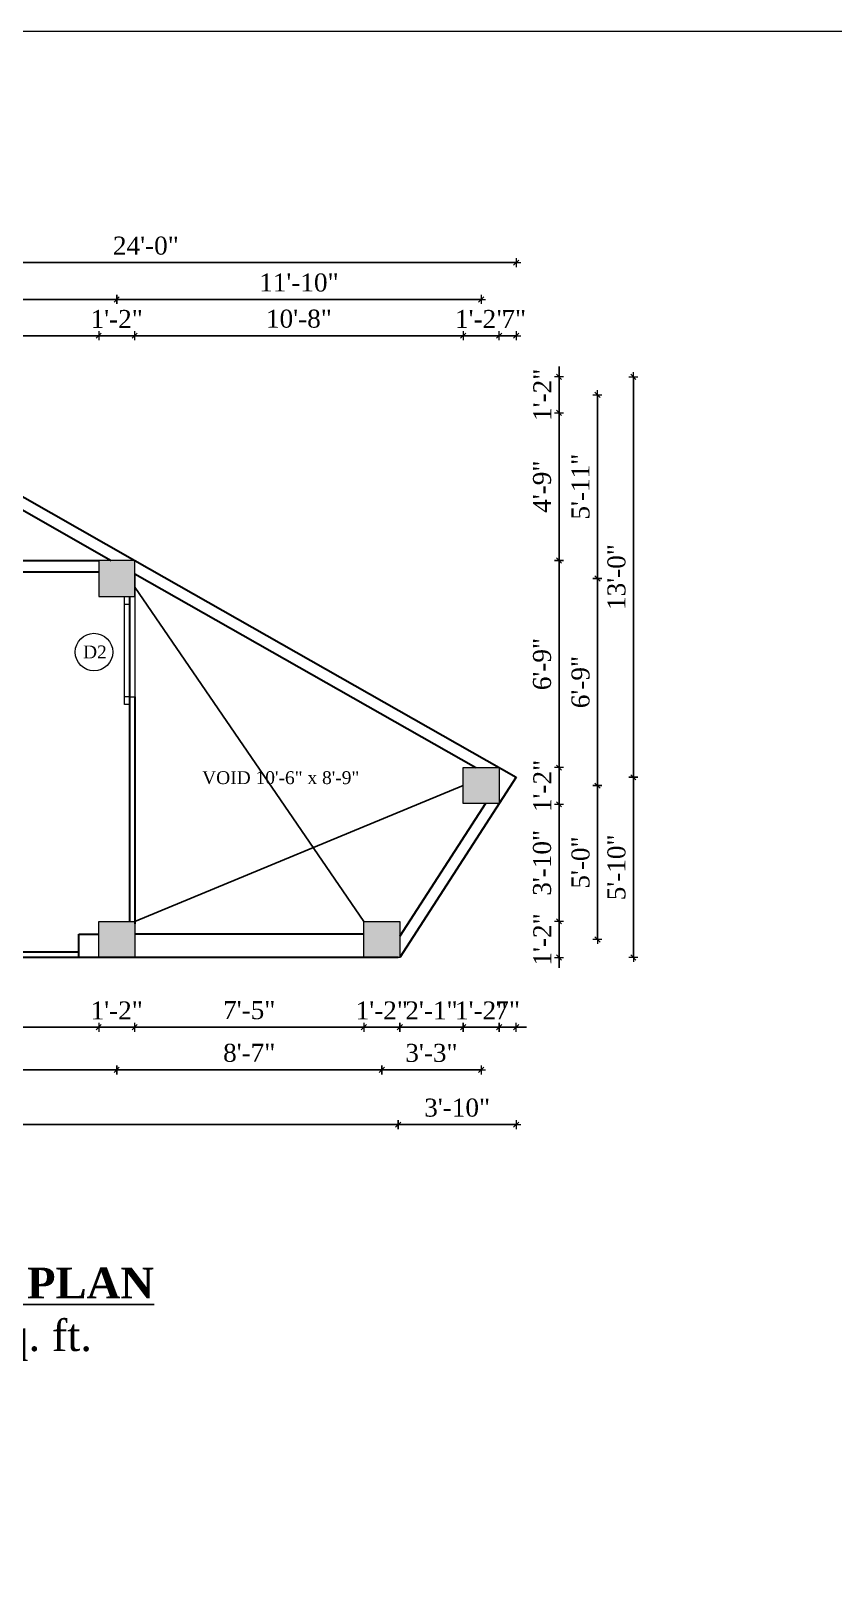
# Model space of a CAD drawing. Header units: inches. Extents: x 151827 to 346502, y -56182 to -23217.
# Drawn here: x 155797 to 156109, y -31551 to -30947 of the extents above; entities that cross this region are included whole.
import ezdxf

# ---------------------------------------------------------------- set-up
doc = ezdxf.new("R2010")
doc.units = ezdxf.units.IN
doc.header["$LTSCALE"] = 5
doc.header["$MEASUREMENT"] = 0
for name, color, linetype, lineweight in [('A-WALL', 7, 'Continuous', 9), ('Dimension', 7, 'Continuous', 18), ('ele1', 21, 'Continuous', 20)]:
    doc.layers.add(name, color=color, linetype=linetype, lineweight=lineweight)
doc.layers.add('dim line', color=7, linetype='Continuous', lineweight=15, true_color=0xfab2b2)
doc.layers.add('TEXT', color=6, linetype='Continuous')
doc.layers.add('WALL', color=7, linetype='Continuous')
doc.styles.add('ordinary', font='times.ttf')
doc.dimstyles.new('Copy of 96', dxfattribs={"dimtxt": 7, "dimasz": 4, "dimexe": 0.5, "dimexo": 0.5, "dimgap": 3, "dimtad": 1, "dimdec": 1, "dimzin": 11, "dimdsep": 46, "dimlunit": 4, "dimtxsty": 'ordinary', "dimblk": 'OBLIQUE', "dimcen": 0.09, "dimse1": 1, "dimse2": 1, "dimclrt": 6, "dimazin": 0, "dimtfac": 1, "dimtdec": 1, "dimtix": 1, "dimtmove": 2, "dimatfit": 3, "dimldrblk": 'leader', "dimfxl": 0.5, "dimfxlon": 1, "dimtolj": 1, "dimtzin": 0, "dimarcsym": 0})

# ---------------------------------------------------------------- blocks, each defined once
blk = doc.blocks.new('oblique')
at = {"color": 0, "lineweight": -2}
blk.add_line((0.25, 0.25), (-0.25, -0.25), dxfattribs=at)
at = {"layer": 'dim line', "lineweight": 9}
for p, q in [((-0.4375, 0), (0.4375, 0)), ((0, 0.4375), (0, -0.4375))]:
    blk.add_line(p, q, dxfattribs=at)
blk = doc.blocks.new('*D1619')
at = {"layer": 'A-WALL', "color": 0, "lineweight": -2, "ltscale": 5, "transparency": 16777216}
blk.add_line((155711.38, -31334.26), (155822.95, -31334.26), dxfattribs=at)
at = {"layer": 'Defpoints', "color": 0, "ltscale": 5, "transparency": 16777216}
for p in [(155711.38, -31307.16), (155822.95, -31307.16), (155822.95, -31334.26)]:
    blk.add_point(p, dxfattribs=at)
at = {"layer": 'A-WALL', "color": 0, "lineweight": -2, "ltscale": 5, "transparency": 16777216, "xscale": 4, "yscale": 4, "zscale": 4, "rotation": 180}
blk.add_blockref('oblique', (155711.38, -31334.26), dxfattribs=at)
at = {"layer": 'A-WALL', "color": 0, "lineweight": -2, "ltscale": 5, "transparency": 16777216, "xscale": 4, "yscale": 4, "zscale": 4}
blk.add_blockref('oblique', (155822.95, -31334.26), dxfattribs=at)
at = {"layer": 'A-WALL', "color": 6, "ltscale": 5, "transparency": 16777216, "insert": (155767.17, -31327.69), "char_height": 7, "attachment_point": 5, "style": 'ordinary'}
blk.add_mtext('\\A1;9\'-4"', dxfattribs=at)
blk = doc.blocks.new('_OBLIQUE')
at = {"color": 0, "linetype": 'ByBlock'}
blk.add_line((-0.5, -0.5), (0.5, 0.5), dxfattribs=at)
blk = doc.blocks.new('leader')
at = {"layer": 'Dimension'}
for p, q in [((0, -4.33), (0, 4.33)), ((-4.42, 0), (4.42, 0))]:
    blk.add_line(p, q, dxfattribs=at)
blk = doc.blocks.new('*D1620')
at = {"layer": 'A-WALL', "color": 0, "lineweight": -2, "ltscale": 5, "transparency": 16777216}
for p, q in [((155822.95, -31334.26), (155818.95, -31334.26)), ((155822.95, -31334.26), (155836.95, -31334.26)), ((155836.95, -31334.26), (155840.95, -31334.26))]:
    blk.add_line(p, q, dxfattribs=at)
at = {"layer": 'Defpoints', "color": 0, "ltscale": 5, "transparency": 16777216}
for p in [(155822.95, -31307.16), (155836.95, -31307.16), (155836.95, -31334.26)]:
    blk.add_point(p, dxfattribs=at)
at = {"layer": 'A-WALL', "color": 0, "lineweight": -2, "ltscale": 5, "transparency": 16777216, "xscale": 4, "yscale": 4, "zscale": 4}
blk.add_blockref('oblique', (155822.95, -31334.26), dxfattribs=at)
at = {"layer": 'A-WALL', "color": 0, "lineweight": -2, "ltscale": 5, "transparency": 16777216, "xscale": 4, "yscale": 4, "zscale": 4, "rotation": 180}
blk.add_blockref('oblique', (155836.95, -31334.26), dxfattribs=at)
at = {"layer": 'A-WALL', "color": 6, "ltscale": 5, "transparency": 16777216, "insert": (155829.95, -31327.76), "char_height": 7, "attachment_point": 5, "style": 'ordinary'}
blk.add_mtext('\\A1;1\'-2"', dxfattribs=at)
blk = doc.blocks.new('*D1621')
at = {"layer": 'A-WALL', "color": 0, "lineweight": -2, "ltscale": 5, "transparency": 16777216}
blk.add_line((155836.95, -31334.26), (155925.96, -31334.26), dxfattribs=at)
at = {"layer": 'Defpoints', "color": 0, "ltscale": 5, "transparency": 16777216}
for p in [(155836.95, -31307.16), (155925.96, -31307.16), (155925.96, -31334.26)]:
    blk.add_point(p, dxfattribs=at)
at = {"layer": 'A-WALL', "color": 0, "lineweight": -2, "ltscale": 5, "transparency": 16777216, "xscale": 4, "yscale": 4, "zscale": 4, "rotation": 180}
blk.add_blockref('oblique', (155836.95, -31334.26), dxfattribs=at)
at = {"layer": 'A-WALL', "color": 0, "lineweight": -2, "ltscale": 5, "transparency": 16777216, "xscale": 4, "yscale": 4, "zscale": 4}
blk.add_blockref('oblique', (155925.96, -31334.26), dxfattribs=at)
at = {"layer": 'A-WALL', "color": 6, "ltscale": 5, "transparency": 16777216, "insert": (155881.45, -31327.69), "char_height": 7, "attachment_point": 5, "style": 'ordinary'}
blk.add_mtext('\\A1;7\'-5"', dxfattribs=at)
blk = doc.blocks.new('*D1622')
at = {"layer": 'A-WALL', "color": 0, "lineweight": -2, "ltscale": 5, "transparency": 16777216}
for p, q in [((155964.57, -31334.26), (155960.57, -31334.26)), ((155964.57, -31334.26), (155978.57, -31334.26)), ((155978.57, -31334.26), (155982.57, -31334.26))]:
    blk.add_line(p, q, dxfattribs=at)
at = {"layer": 'Defpoints', "color": 0, "ltscale": 5, "transparency": 16777216}
for p in [(155964.57, -31247.39), (155978.57, -31247.39), (155978.57, -31334.26)]:
    blk.add_point(p, dxfattribs=at)
at = {"layer": 'A-WALL', "color": 0, "lineweight": -2, "ltscale": 5, "transparency": 16777216, "xscale": 4, "yscale": 4, "zscale": 4}
blk.add_blockref('oblique', (155964.57, -31334.26), dxfattribs=at)
at = {"layer": 'A-WALL', "color": 0, "lineweight": -2, "ltscale": 5, "transparency": 16777216, "xscale": 4, "yscale": 4, "zscale": 4, "rotation": 180}
blk.add_blockref('oblique', (155978.57, -31334.26), dxfattribs=at)
at = {"layer": 'A-WALL', "color": 6, "ltscale": 5, "transparency": 16777216, "insert": (155971.57, -31327.76), "char_height": 7, "attachment_point": 5, "style": 'ordinary'}
blk.add_mtext('\\A1;1\'-2"', dxfattribs=at)
blk = doc.blocks.new('*D1624')
at = {"layer": 'A-WALL', "color": 0, "lineweight": -2, "ltscale": 5, "transparency": 16777216}
blk.add_line((155829.95, -31350.85), (155932.96, -31350.85), dxfattribs=at)
at = {"layer": 'Defpoints', "color": 0, "ltscale": 5, "transparency": 16777216}
for p in [(155829.95, -31300.16), (155932.96, -31300.16), (155932.96, -31350.85)]:
    blk.add_point(p, dxfattribs=at)
at = {"layer": 'A-WALL', "color": 0, "lineweight": -2, "ltscale": 5, "transparency": 16777216, "xscale": 4, "yscale": 4, "zscale": 4, "rotation": 180}
blk.add_blockref('oblique', (155829.95, -31350.85), dxfattribs=at)
at = {"layer": 'A-WALL', "color": 0, "lineweight": -2, "ltscale": 5, "transparency": 16777216, "xscale": 4, "yscale": 4, "zscale": 4}
blk.add_blockref('oblique', (155932.96, -31350.85), dxfattribs=at)
at = {"layer": 'A-WALL', "color": 6, "ltscale": 5, "transparency": 16777216, "insert": (155881.45, -31344.28), "char_height": 7, "attachment_point": 5, "style": 'ordinary'}
blk.add_mtext('\\A1;8\'-7"', dxfattribs=at)
blk = doc.blocks.new('*D1601')
at = {"layer": 'A-WALL', "color": 0, "lineweight": -2, "ltscale": 5, "transparency": 16777216}
blk.add_line((155704.38, -31350.85), (155829.95, -31350.85), dxfattribs=at)
at = {"layer": 'Defpoints', "color": 0, "ltscale": 5, "transparency": 16777216}
for p in [(155704.38, -31300.16), (155829.95, -31300.16), (155829.95, -31350.85)]:
    blk.add_point(p, dxfattribs=at)
at = {"layer": 'A-WALL', "color": 0, "lineweight": -2, "ltscale": 5, "transparency": 16777216, "xscale": 4, "yscale": 4, "zscale": 4, "rotation": 180}
blk.add_blockref('oblique', (155704.38, -31350.85), dxfattribs=at)
at = {"layer": 'A-WALL', "color": 0, "lineweight": -2, "ltscale": 5, "transparency": 16777216, "xscale": 4, "yscale": 4, "zscale": 4}
blk.add_blockref('oblique', (155829.95, -31350.85), dxfattribs=at)
at = {"layer": 'A-WALL', "color": 6, "ltscale": 5, "transparency": 16777216, "insert": (155767.17, -31344.29), "char_height": 7, "attachment_point": 5, "style": 'ordinary'}
blk.add_mtext('\\A1;10\'-6"', dxfattribs=at)
blk = doc.blocks.new('*D1625')
at = {"layer": 'A-WALL', "color": 0, "lineweight": -2, "ltscale": 5, "transparency": 16777216}
blk.add_line((155932.96, -31350.85), (155971.57, -31350.85), dxfattribs=at)
at = {"layer": 'Defpoints', "color": 0, "ltscale": 5, "transparency": 16777216}
for p in [(155971.57, -31240.39), (155932.96, -31300.16), (155971.57, -31350.85)]:
    blk.add_point(p, dxfattribs=at)
at = {"layer": 'A-WALL', "color": 0, "lineweight": -2, "ltscale": 5, "transparency": 16777216, "xscale": 4, "yscale": 4, "zscale": 4, "rotation": 180}
blk.add_blockref('oblique', (155932.96, -31350.85), dxfattribs=at)
at = {"layer": 'A-WALL', "color": 0, "lineweight": -2, "ltscale": 5, "transparency": 16777216, "xscale": 4, "yscale": 4, "zscale": 4}
blk.add_blockref('oblique', (155971.57, -31350.85), dxfattribs=at)
at = {"layer": 'A-WALL', "color": 6, "ltscale": 5, "transparency": 16777216, "insert": (155952.26, -31344.29), "char_height": 7, "attachment_point": 5, "style": 'ordinary'}
blk.add_mtext('\\A1;3\'-3"', dxfattribs=at)
blk = doc.blocks.new('*D1626')
at = {"layer": 'A-WALL', "color": 0, "lineweight": -2, "ltscale": 5, "transparency": 16777216}
blk.add_line((155939.31, -31372.13), (155572.84, -31372.13), dxfattribs=at)
at = {"layer": 'Defpoints', "color": 0, "ltscale": 5, "transparency": 16777216}
for p in [(155572.84, -31307.16), (155939.31, -31307.16), (155572.84, -31372.13)]:
    blk.add_point(p, dxfattribs=at)
at = {"layer": 'A-WALL', "color": 0, "lineweight": -2, "ltscale": 5, "transparency": 16777216, "xscale": 4, "yscale": 4, "zscale": 4, "rotation": 180}
blk.add_blockref('oblique', (155572.84, -31372.13), dxfattribs=at)
at = {"layer": 'A-WALL', "color": 0, "lineweight": -2, "ltscale": 5, "transparency": 16777216, "xscale": 4, "yscale": 4, "zscale": 4}
blk.add_blockref('oblique', (155939.31, -31372.13), dxfattribs=at)
at = {"layer": 'A-WALL', "color": 6, "ltscale": 5, "transparency": 16777216, "insert": (155756.08, -31365.57), "char_height": 7, "attachment_point": 5, "style": 'ordinary'}
blk.add_mtext('\\A1;30\'-6"', dxfattribs=at)
blk = doc.blocks.new('*D1627')
at = {"layer": 'A-WALL', "color": 0, "lineweight": -2, "ltscale": 5, "transparency": 16777216}
blk.add_line((155939.31, -31372.13), (155985.2, -31372.13), dxfattribs=at)
at = {"layer": 'Defpoints', "color": 0, "ltscale": 5, "transparency": 16777216}
for p in [(155985.2, -31237.15), (155939.31, -31307.16), (155985.2, -31372.13)]:
    blk.add_point(p, dxfattribs=at)
at = {"layer": 'A-WALL', "color": 0, "lineweight": -2, "ltscale": 5, "transparency": 16777216, "xscale": 4, "yscale": 4, "zscale": 4, "rotation": 180}
blk.add_blockref('oblique', (155939.31, -31372.13), dxfattribs=at)
at = {"layer": 'A-WALL', "color": 0, "lineweight": -2, "ltscale": 5, "transparency": 16777216, "xscale": 4, "yscale": 4, "zscale": 4}
blk.add_blockref('oblique', (155985.2, -31372.13), dxfattribs=at)
at = {"layer": 'A-WALL', "color": 6, "ltscale": 5, "transparency": 16777216, "insert": (155962.25, -31365.57), "char_height": 7, "attachment_point": 5, "style": 'ordinary'}
blk.add_mtext('\\A1;3\'-10"', dxfattribs=at)
blk = doc.blocks.new('*D1628')
at = {"layer": 'A-WALL', "color": 0, "lineweight": -2, "ltscale": 5, "transparency": 16777216}
for p, q in [((156001.83, -31293.16), (156001.83, -31289.16)), ((156001.83, -31307.16), (156001.83, -31293.16)), ((156001.83, -31307.16), (156001.83, -31311.16))]:
    blk.add_line(p, q, dxfattribs=at)
at = {"layer": 'Defpoints', "color": 0, "ltscale": 5, "transparency": 16777216}
for p in [(155939.96, -31293.16), (156001.83, -31293.16), (155939.96, -31307.16)]:
    blk.add_point(p, dxfattribs=at)
at = {"layer": 'A-WALL', "color": 0, "lineweight": -2, "ltscale": 5, "transparency": 16777216, "xscale": 4, "yscale": 4, "zscale": 4}
for p, rotation in [((156001.83, -31293.16), 270), ((156001.83, -31307.16), 90)]:
    blk.add_blockref('oblique', p, dxfattribs=dict(at, rotation=rotation))
at = {"layer": 'A-WALL', "color": 6, "ltscale": 5, "transparency": 16777216, "insert": (155995.33, -31300.16), "char_height": 7, "attachment_point": 5, "rotation": 90, "style": 'ordinary'}
blk.add_mtext('\\A1;1\'-2"', dxfattribs=at)
blk = doc.blocks.new('*D1629')
at = {"layer": 'A-WALL', "color": 0, "lineweight": -2, "ltscale": 5, "transparency": 16777216}
blk.add_line((156001.83, -31293.16), (156001.83, -31247.63), dxfattribs=at)
at = {"layer": 'Defpoints', "color": 0, "ltscale": 5, "transparency": 16777216}
for p in [(155978.43, -31247.63), (156001.83, -31247.63), (155939.96, -31293.16)]:
    blk.add_point(p, dxfattribs=at)
at = {"layer": 'A-WALL', "color": 0, "lineweight": -2, "ltscale": 5, "transparency": 16777216, "xscale": 4, "yscale": 4, "zscale": 4}
for p, rotation in [((156001.83, -31247.63), 90), ((156001.83, -31293.16), 270)]:
    blk.add_blockref('oblique', p, dxfattribs=dict(at, rotation=rotation))
at = {"layer": 'A-WALL', "color": 6, "ltscale": 5, "transparency": 16777216, "insert": (155995.27, -31270.39), "char_height": 7, "attachment_point": 5, "rotation": 90, "style": 'ordinary'}
blk.add_mtext('\\A1;3\'-10"', dxfattribs=at)
blk = doc.blocks.new('*D1630')
at = {"layer": 'A-WALL', "color": 0, "lineweight": -2, "ltscale": 5, "transparency": 16777216}
for p, q in [((156001.83, -31233.39), (156001.83, -31229.39)), ((156001.83, -31247.63), (156001.83, -31233.39)), ((156001.83, -31247.63), (156001.83, -31251.63))]:
    blk.add_line(p, q, dxfattribs=at)
at = {"layer": 'Defpoints', "color": 0, "ltscale": 5, "transparency": 16777216}
for p in [(155978.57, -31233.39), (156001.83, -31233.39), (155978.43, -31247.63)]:
    blk.add_point(p, dxfattribs=at)
at = {"layer": 'A-WALL', "color": 0, "lineweight": -2, "ltscale": 5, "transparency": 16777216, "xscale": 4, "yscale": 4, "zscale": 4}
for p, rotation in [((156001.83, -31233.39), 270), ((156001.83, -31247.63), 90)]:
    blk.add_blockref('oblique', p, dxfattribs=dict(at, rotation=rotation))
at = {"layer": 'A-WALL', "color": 6, "ltscale": 5, "transparency": 16777216, "insert": (155995.33, -31240.51), "char_height": 7, "attachment_point": 5, "rotation": 90, "style": 'ordinary'}
blk.add_mtext('\\A1;1\'-2"', dxfattribs=at)
blk = doc.blocks.new('*D1631')
at = {"layer": 'A-WALL', "color": 0, "lineweight": -2, "ltscale": 5, "transparency": 16777216}
blk.add_line((156001.83, -31233.39), (156001.83, -31152.88), dxfattribs=at)
at = {"layer": 'Defpoints', "color": 0, "ltscale": 5, "transparency": 16777216}
for p in [(155836.95, -31152.88), (156001.83, -31152.88), (155964.57, -31233.39)]:
    blk.add_point(p, dxfattribs=at)
at = {"layer": 'A-WALL', "color": 0, "lineweight": -2, "ltscale": 5, "transparency": 16777216, "xscale": 4, "yscale": 4, "zscale": 4}
for p, rotation in [((156001.83, -31152.88), 90), ((156001.83, -31233.39), 270)]:
    blk.add_blockref('oblique', p, dxfattribs=dict(at, rotation=rotation))
at = {"layer": 'A-WALL', "color": 6, "ltscale": 5, "transparency": 16777216, "insert": (155995.26, -31193.13), "char_height": 7, "attachment_point": 5, "rotation": 90, "style": 'ordinary'}
blk.add_mtext('\\A1;6\'-9"', dxfattribs=at)
blk = doc.blocks.new('*D1632')
at = {"layer": 'A-WALL', "color": 0, "lineweight": -2, "ltscale": 5, "transparency": 16777216}
blk.add_line((156001.83, -31152.88), (156001.83, -31095.5), dxfattribs=at)
at = {"layer": 'Defpoints', "color": 0, "ltscale": 5, "transparency": 16777216}
for p in [(155711.38, -31095.5), (156001.83, -31095.5), (155836.95, -31152.88)]:
    blk.add_point(p, dxfattribs=at)
at = {"layer": 'A-WALL', "color": 0, "lineweight": -2, "ltscale": 5, "transparency": 16777216, "xscale": 4, "yscale": 4, "zscale": 4}
for p, rotation in [((156001.83, -31095.5), 90), ((156001.83, -31152.88), 270)]:
    blk.add_blockref('oblique', p, dxfattribs=dict(at, rotation=rotation))
at = {"layer": 'A-WALL', "color": 6, "ltscale": 5, "transparency": 16777216, "insert": (155995.26, -31124.19), "char_height": 7, "attachment_point": 5, "rotation": 90, "style": 'ordinary'}
blk.add_mtext('\\A1;4\'-9"', dxfattribs=at)
blk = doc.blocks.new('*D1633')
at = {"layer": 'A-WALL', "color": 0, "lineweight": -2, "ltscale": 5, "transparency": 16777216}
for p, q in [((156001.83, -31081.5), (156001.83, -31077.5)), ((156001.83, -31095.5), (156001.83, -31081.5)), ((156001.83, -31095.5), (156001.83, -31099.5))]:
    blk.add_line(p, q, dxfattribs=at)
at = {"layer": 'Defpoints', "color": 0, "ltscale": 5, "transparency": 16777216}
for p in [(155711.38, -31081.5), (156001.83, -31081.5), (155711.38, -31095.5)]:
    blk.add_point(p, dxfattribs=at)
at = {"layer": 'A-WALL', "color": 0, "lineweight": -2, "ltscale": 5, "transparency": 16777216, "xscale": 4, "yscale": 4, "zscale": 4}
for p, rotation in [((156001.83, -31081.5), 270), ((156001.83, -31095.5), 90)]:
    blk.add_blockref('oblique', p, dxfattribs=dict(at, rotation=rotation))
at = {"layer": 'A-WALL', "color": 6, "ltscale": 5, "transparency": 16777216, "insert": (155995.33, -31088.5), "char_height": 7, "attachment_point": 5, "rotation": 90, "style": 'ordinary'}
blk.add_mtext('\\A1;1\'-2"', dxfattribs=at)
blk = doc.blocks.new('*D1602')
at = {"layer": 'A-WALL', "color": 0, "lineweight": -2, "ltscale": 5, "transparency": 16777216}
blk.add_line((156016.78, -31300.16), (156016.78, -31240.39), dxfattribs=at)
at = {"layer": 'Defpoints', "color": 0, "ltscale": 5, "transparency": 16777216}
for p in [(155971.57, -31240.39), (156016.78, -31240.39), (155932.96, -31300.16)]:
    blk.add_point(p, dxfattribs=at)
at = {"layer": 'A-WALL', "color": 0, "lineweight": -2, "ltscale": 5, "transparency": 16777216, "xscale": 4, "yscale": 4, "zscale": 4}
for p, rotation in [((156016.78, -31240.39), 90), ((156016.78, -31300.16), 270)]:
    blk.add_blockref('oblique', p, dxfattribs=dict(at, rotation=rotation))
at = {"layer": 'A-WALL', "color": 6, "ltscale": 5, "transparency": 16777216, "insert": (156010.22, -31270.27), "char_height": 7, "attachment_point": 5, "rotation": 90, "style": 'ordinary'}
blk.add_mtext('\\A1;5\'-0"', dxfattribs=at)
blk = doc.blocks.new('*D1634')
at = {"layer": 'A-WALL', "color": 0, "lineweight": -2, "ltscale": 5, "transparency": 16777216}
blk.add_line((156016.78, -31240.39), (156016.78, -31159.88), dxfattribs=at)
at = {"layer": 'Defpoints', "color": 0, "ltscale": 5, "transparency": 16777216}
for p in [(155829.95, -31159.88), (156016.78, -31159.88), (155971.57, -31240.39)]:
    blk.add_point(p, dxfattribs=at)
at = {"layer": 'A-WALL', "color": 0, "lineweight": -2, "ltscale": 5, "transparency": 16777216, "xscale": 4, "yscale": 4, "zscale": 4}
for p, rotation in [((156016.78, -31159.88), 90), ((156016.78, -31240.39), 270)]:
    blk.add_blockref('oblique', p, dxfattribs=dict(at, rotation=rotation))
at = {"layer": 'A-WALL', "color": 6, "ltscale": 5, "transparency": 16777216, "insert": (156010.21, -31200.13), "char_height": 7, "attachment_point": 5, "rotation": 90, "style": 'ordinary'}
blk.add_mtext('\\A1;6\'-9"', dxfattribs=at)
blk = doc.blocks.new('*D1635')
at = {"layer": 'A-WALL', "color": 0, "lineweight": -2, "ltscale": 5, "transparency": 16777216}
blk.add_line((156016.78, -31159.88), (156016.78, -31088.5), dxfattribs=at)
at = {"layer": 'Defpoints', "color": 0, "ltscale": 5, "transparency": 16777216}
for p in [(155704.38, -31088.5), (156016.78, -31088.5), (155829.95, -31159.88)]:
    blk.add_point(p, dxfattribs=at)
at = {"layer": 'A-WALL', "color": 0, "lineweight": -2, "ltscale": 5, "transparency": 16777216, "xscale": 4, "yscale": 4, "zscale": 4}
for p, rotation in [((156016.78, -31088.5), 90), ((156016.78, -31159.88), 270)]:
    blk.add_blockref('oblique', p, dxfattribs=dict(at, rotation=rotation))
at = {"layer": 'A-WALL', "color": 6, "ltscale": 5, "transparency": 16777216, "insert": (156010.22, -31124.19), "char_height": 7, "attachment_point": 5, "rotation": 90, "style": 'ordinary'}
blk.add_mtext('\\A1;5\'-11"', dxfattribs=at)
blk = doc.blocks.new('*D1639')
at = {"layer": 'A-WALL', "color": 0, "lineweight": -2, "ltscale": 5, "transparency": 16777216}
blk.add_line((155711.38, -31065.52), (155822.95, -31065.52), dxfattribs=at)
at = {"layer": 'Defpoints', "color": 0, "ltscale": 5, "transparency": 16777216}
for p in [(155822.95, -31065.52), (155711.38, -31081.5), (155822.95, -31152.88)]:
    blk.add_point(p, dxfattribs=at)
at = {"layer": 'A-WALL', "color": 0, "lineweight": -2, "ltscale": 5, "transparency": 16777216, "xscale": 4, "yscale": 4, "zscale": 4, "rotation": 180}
blk.add_blockref('oblique', (155711.38, -31065.52), dxfattribs=at)
at = {"layer": 'A-WALL', "color": 0, "lineweight": -2, "ltscale": 5, "transparency": 16777216, "xscale": 4, "yscale": 4, "zscale": 4}
blk.add_blockref('oblique', (155822.95, -31065.52), dxfattribs=at)
at = {"layer": 'A-WALL', "color": 6, "ltscale": 5, "transparency": 16777216, "insert": (155767.17, -31058.95), "char_height": 7, "attachment_point": 5, "style": 'ordinary'}
blk.add_mtext('\\A1;9\'-4"', dxfattribs=at)
blk = doc.blocks.new('*D1640')
at = {"layer": 'A-WALL', "color": 0, "lineweight": -2, "ltscale": 5, "transparency": 16777216}
for p, q in [((155822.95, -31065.52), (155818.95, -31065.52)), ((155822.95, -31065.52), (155836.95, -31065.52)), ((155836.95, -31065.52), (155840.95, -31065.52))]:
    blk.add_line(p, q, dxfattribs=at)
at = {"layer": 'Defpoints', "color": 0, "ltscale": 5, "transparency": 16777216}
for p in [(155836.95, -31065.52), (155822.95, -31152.88), (155836.95, -31152.88)]:
    blk.add_point(p, dxfattribs=at)
at = {"layer": 'A-WALL', "color": 0, "lineweight": -2, "ltscale": 5, "transparency": 16777216, "xscale": 4, "yscale": 4, "zscale": 4}
blk.add_blockref('oblique', (155822.95, -31065.52), dxfattribs=at)
at = {"layer": 'A-WALL', "color": 0, "lineweight": -2, "ltscale": 5, "transparency": 16777216, "xscale": 4, "yscale": 4, "zscale": 4, "rotation": 180}
blk.add_blockref('oblique', (155836.95, -31065.52), dxfattribs=at)
at = {"layer": 'A-WALL', "color": 6, "ltscale": 5, "transparency": 16777216, "insert": (155829.95, -31059.02), "char_height": 7, "attachment_point": 5, "style": 'ordinary'}
blk.add_mtext('\\A1;1\'-2"', dxfattribs=at)
blk = doc.blocks.new('*D1641')
at = {"layer": 'A-WALL', "color": 0, "lineweight": -2, "ltscale": 5, "transparency": 16777216}
blk.add_line((155836.95, -31065.52), (155964.57, -31065.52), dxfattribs=at)
at = {"layer": 'Defpoints', "color": 0, "ltscale": 5, "transparency": 16777216}
for p in [(155964.57, -31065.52), (155836.95, -31152.88), (155964.57, -31233.39)]:
    blk.add_point(p, dxfattribs=at)
at = {"layer": 'A-WALL', "color": 0, "lineweight": -2, "ltscale": 5, "transparency": 16777216, "xscale": 4, "yscale": 4, "zscale": 4, "rotation": 180}
blk.add_blockref('oblique', (155836.95, -31065.52), dxfattribs=at)
at = {"layer": 'A-WALL', "color": 0, "lineweight": -2, "ltscale": 5, "transparency": 16777216, "xscale": 4, "yscale": 4, "zscale": 4}
blk.add_blockref('oblique', (155964.57, -31065.52), dxfattribs=at)
at = {"layer": 'A-WALL', "color": 6, "ltscale": 5, "transparency": 16777216, "insert": (155900.76, -31058.96), "char_height": 7, "attachment_point": 5, "style": 'ordinary'}
blk.add_mtext('\\A1;10\'-8"', dxfattribs=at)
blk = doc.blocks.new('*D1642')
at = {"layer": 'A-WALL', "color": 0, "lineweight": -2, "ltscale": 5, "transparency": 16777216}
for p, q in [((155964.57, -31065.52), (155960.57, -31065.52)), ((155964.57, -31065.52), (155978.57, -31065.52)), ((155978.57, -31065.52), (155982.57, -31065.52))]:
    blk.add_line(p, q, dxfattribs=at)
at = {"layer": 'Defpoints', "color": 0, "ltscale": 5, "transparency": 16777216}
for p in [(155978.57, -31065.52), (155964.57, -31233.39), (155978.57, -31233.39)]:
    blk.add_point(p, dxfattribs=at)
at = {"layer": 'A-WALL', "color": 0, "lineweight": -2, "ltscale": 5, "transparency": 16777216, "xscale": 4, "yscale": 4, "zscale": 4}
blk.add_blockref('oblique', (155964.57, -31065.52), dxfattribs=at)
at = {"layer": 'A-WALL', "color": 0, "lineweight": -2, "ltscale": 5, "transparency": 16777216, "xscale": 4, "yscale": 4, "zscale": 4, "rotation": 180}
blk.add_blockref('oblique', (155978.57, -31065.52), dxfattribs=at)
at = {"layer": 'A-WALL', "color": 6, "ltscale": 5, "transparency": 16777216, "insert": (155971.57, -31059.02), "char_height": 7, "attachment_point": 5, "style": 'ordinary'}
blk.add_mtext('\\A1;1\'-2"', dxfattribs=at)
blk = doc.blocks.new('*D1603')
at = {"layer": 'A-WALL', "color": 0, "lineweight": -2, "ltscale": 5, "transparency": 16777216}
blk.add_line((155978.57, -31065.52), (155985.2, -31065.52), dxfattribs=at)
at = {"layer": 'Defpoints', "color": 0, "ltscale": 5, "transparency": 16777216}
for p in [(155985.2, -31065.52), (155978.57, -31233.39), (155985.2, -31237.15)]:
    blk.add_point(p, dxfattribs=at)
at = {"layer": 'A-WALL', "color": 0, "lineweight": -2, "ltscale": 5, "transparency": 16777216, "xscale": 4, "yscale": 4, "zscale": 4, "rotation": 180}
blk.add_blockref('oblique', (155978.57, -31065.52), dxfattribs=at)
at = {"layer": 'A-WALL', "color": 0, "lineweight": -2, "ltscale": 5, "transparency": 16777216, "xscale": 4, "yscale": 4, "zscale": 4}
blk.add_blockref('oblique', (155985.2, -31065.52), dxfattribs=at)
at = {"layer": 'A-WALL', "color": 6, "ltscale": 5, "transparency": 16777216, "insert": (155984.24, -31059.02), "char_height": 7, "attachment_point": 5, "style": 'ordinary'}
blk.add_mtext('\\A1;7"', dxfattribs=at)
blk = doc.blocks.new('*D1644')
at = {"layer": 'A-WALL', "color": 0, "lineweight": -2, "ltscale": 5, "transparency": 16777216}
blk.add_line((155704.38, -31051.45), (155829.95, -31051.45), dxfattribs=at)
at = {"layer": 'Defpoints', "color": 0, "ltscale": 5, "transparency": 16777216}
for p in [(155829.95, -31051.45), (155704.38, -31159.88), (155829.95, -31159.88)]:
    blk.add_point(p, dxfattribs=at)
at = {"layer": 'A-WALL', "color": 0, "lineweight": -2, "ltscale": 5, "transparency": 16777216, "xscale": 4, "yscale": 4, "zscale": 4, "rotation": 180}
blk.add_blockref('oblique', (155704.38, -31051.45), dxfattribs=at)
at = {"layer": 'A-WALL', "color": 0, "lineweight": -2, "ltscale": 5, "transparency": 16777216, "xscale": 4, "yscale": 4, "zscale": 4}
blk.add_blockref('oblique', (155829.95, -31051.45), dxfattribs=at)
at = {"layer": 'A-WALL', "color": 6, "ltscale": 5, "transparency": 16777216, "insert": (155767.17, -31044.89), "char_height": 7, "attachment_point": 5, "style": 'ordinary'}
blk.add_mtext('\\A1;10\'-6"', dxfattribs=at)
blk = doc.blocks.new('*D1604')
at = {"layer": 'A-WALL', "color": 0, "lineweight": -2, "ltscale": 5, "transparency": 16777216}
blk.add_line((155829.95, -31051.45), (155971.57, -31051.45), dxfattribs=at)
at = {"layer": 'Defpoints', "color": 0, "ltscale": 5, "transparency": 16777216}
for p in [(155971.57, -31051.45), (155829.95, -31159.88), (155971.57, -31240.39)]:
    blk.add_point(p, dxfattribs=at)
at = {"layer": 'A-WALL', "color": 0, "lineweight": -2, "ltscale": 5, "transparency": 16777216, "xscale": 4, "yscale": 4, "zscale": 4, "rotation": 180}
blk.add_blockref('oblique', (155829.95, -31051.45), dxfattribs=at)
at = {"layer": 'A-WALL', "color": 0, "lineweight": -2, "ltscale": 5, "transparency": 16777216, "xscale": 4, "yscale": 4, "zscale": 4}
blk.add_blockref('oblique', (155971.57, -31051.45), dxfattribs=at)
at = {"layer": 'A-WALL', "color": 6, "ltscale": 5, "transparency": 16777216, "insert": (155900.76, -31044.89), "char_height": 7, "attachment_point": 5, "style": 'ordinary'}
blk.add_mtext('\\A1;11\'-10"', dxfattribs=at)
blk = doc.blocks.new('*D1605')
at = {"layer": 'A-WALL', "color": 0, "lineweight": -2, "ltscale": 5, "transparency": 16777216}
blk.add_line((155697.38, -31037.12), (155985.2, -31037.12), dxfattribs=at)
at = {"layer": 'Defpoints', "color": 0, "ltscale": 5, "transparency": 16777216}
for p in [(155985.2, -31037.12), (155697.38, -31081.5), (155985.2, -31237.15)]:
    blk.add_point(p, dxfattribs=at)
at = {"layer": 'A-WALL', "color": 0, "lineweight": -2, "ltscale": 5, "transparency": 16777216, "xscale": 4, "yscale": 4, "zscale": 4, "rotation": 180}
blk.add_blockref('oblique', (155697.38, -31037.12), dxfattribs=at)
at = {"layer": 'A-WALL', "color": 0, "lineweight": -2, "ltscale": 5, "transparency": 16777216, "xscale": 4, "yscale": 4, "zscale": 4}
blk.add_blockref('oblique', (155985.2, -31037.12), dxfattribs=at)
at = {"layer": 'A-WALL', "color": 6, "ltscale": 5, "transparency": 16777216, "insert": (155841.29, -31030.56), "char_height": 7, "attachment_point": 5, "style": 'ordinary'}
blk.add_mtext('\\A1;24\'-0"', dxfattribs=at)
blk = doc.blocks.new('*D1606')
at = {"layer": 'A-WALL', "color": 0, "lineweight": -2, "ltscale": 5, "transparency": 16777216}
blk.add_line((156030.74, -31307.16), (156030.74, -31237.15), dxfattribs=at)
at = {"layer": 'Defpoints', "color": 0, "ltscale": 5, "transparency": 16777216}
for p in [(155985.2, -31237.15), (156030.74, -31237.15), (155939.96, -31307.16)]:
    blk.add_point(p, dxfattribs=at)
at = {"layer": 'A-WALL', "color": 0, "lineweight": -2, "ltscale": 5, "transparency": 16777216, "xscale": 4, "yscale": 4, "zscale": 4}
for p, rotation in [((156030.74, -31237.15), 90), ((156030.74, -31307.16), 270)]:
    blk.add_blockref('oblique', p, dxfattribs=dict(at, rotation=rotation))
at = {"layer": 'A-WALL', "color": 6, "ltscale": 5, "transparency": 16777216, "insert": (156024.18, -31272.16), "char_height": 7, "attachment_point": 5, "rotation": 90, "style": 'ordinary'}
blk.add_mtext('\\A1;5\'-10"', dxfattribs=at)
blk = doc.blocks.new('*D1607')
at = {"layer": 'A-WALL', "color": 0, "lineweight": -2, "ltscale": 5, "transparency": 16777216}
blk.add_line((156030.74, -31237.15), (156030.74, -31081.5), dxfattribs=at)
at = {"layer": 'Defpoints', "color": 0, "ltscale": 5, "transparency": 16777216}
for p in [(155711.38, -31081.5), (156030.74, -31081.5), (155985.2, -31237.15)]:
    blk.add_point(p, dxfattribs=at)
at = {"layer": 'A-WALL', "color": 0, "lineweight": -2, "ltscale": 5, "transparency": 16777216, "xscale": 4, "yscale": 4, "zscale": 4}
for p, rotation in [((156030.74, -31081.5), 90), ((156030.74, -31237.15), 270)]:
    blk.add_blockref('oblique', p, dxfattribs=dict(at, rotation=rotation))
at = {"layer": 'A-WALL', "color": 6, "ltscale": 5, "transparency": 16777216, "insert": (156024.18, -31159.32), "char_height": 7, "attachment_point": 5, "rotation": 90, "style": 'ordinary'}
blk.add_mtext('\\A1;13\'-0"', dxfattribs=at)
blk = doc.blocks.new('*D1608')
at = {"layer": 'A-WALL', "color": 0, "lineweight": -2, "ltscale": 5, "transparency": 16777216}
for p, q in [((155925.96, -31334.26), (155921.96, -31334.26)), ((155925.96, -31334.26), (155939.96, -31334.26)), ((155939.96, -31334.26), (155943.96, -31334.26))]:
    blk.add_line(p, q, dxfattribs=at)
at = {"layer": 'Defpoints', "color": 0, "ltscale": 5, "transparency": 16777216}
for p in [(155925.96, -31307.16), (155939.96, -31307.16), (155939.96, -31334.26)]:
    blk.add_point(p, dxfattribs=at)
at = {"layer": 'A-WALL', "color": 0, "lineweight": -2, "ltscale": 5, "transparency": 16777216, "xscale": 4, "yscale": 4, "zscale": 4}
blk.add_blockref('oblique', (155925.96, -31334.26), dxfattribs=at)
at = {"layer": 'A-WALL', "color": 0, "lineweight": -2, "ltscale": 5, "transparency": 16777216, "xscale": 4, "yscale": 4, "zscale": 4, "rotation": 180}
blk.add_blockref('oblique', (155939.96, -31334.26), dxfattribs=at)
at = {"layer": 'A-WALL', "color": 6, "ltscale": 5, "transparency": 16777216, "insert": (155932.96, -31327.76), "char_height": 7, "attachment_point": 5, "style": 'ordinary'}
blk.add_mtext('\\A1;1\'-2"', dxfattribs=at)
blk = doc.blocks.new('*D1609')
at = {"layer": 'A-WALL', "color": 0, "lineweight": -2, "ltscale": 5, "transparency": 16777216}
for p, q in [((155939.96, -31334.26), (155935.96, -31334.26)), ((155939.96, -31334.26), (155964.57, -31334.26)), ((155964.57, -31334.26), (155968.57, -31334.26))]:
    blk.add_line(p, q, dxfattribs=at)
at = {"layer": 'Defpoints', "color": 0, "ltscale": 5, "transparency": 16777216}
for p in [(155964.57, -31247.39), (155939.96, -31307.16), (155964.57, -31334.26)]:
    blk.add_point(p, dxfattribs=at)
at = {"layer": 'A-WALL', "color": 0, "lineweight": -2, "ltscale": 5, "transparency": 16777216, "xscale": 4, "yscale": 4, "zscale": 4}
blk.add_blockref('oblique', (155939.96, -31334.26), dxfattribs=at)
at = {"layer": 'A-WALL', "color": 0, "lineweight": -2, "ltscale": 5, "transparency": 16777216, "xscale": 4, "yscale": 4, "zscale": 4, "rotation": 180}
blk.add_blockref('oblique', (155964.57, -31334.26), dxfattribs=at)
at = {"layer": 'A-WALL', "color": 6, "ltscale": 5, "transparency": 16777216, "insert": (155952.26, -31327.76), "char_height": 7, "attachment_point": 5, "style": 'ordinary'}
blk.add_mtext('\\A1;2\'-1"', dxfattribs=at)
blk = doc.blocks.new('*D1648')
at = {"layer": 'A-WALL', "color": 0, "lineweight": -2, "ltscale": 5, "transparency": 16777216}
for p, q in [((155978.57, -31334.26), (155974.57, -31334.26)), ((155978.57, -31334.26), (155985.2, -31334.26)), ((155985.2, -31334.26), (155989.2, -31334.26))]:
    blk.add_line(p, q, dxfattribs=at)
at = {"layer": 'Defpoints', "color": 0, "ltscale": 5, "transparency": 16777216}
for p in [(155985.2, -31237.15, -72.71), (155978.57, -31247.39, -72.71), (155985.2, -31334.26)]:
    blk.add_point(p, dxfattribs=at)
at = {"layer": 'A-WALL', "color": 0, "lineweight": -2, "ltscale": 5, "transparency": 16777216, "xscale": 4, "yscale": 4, "zscale": 4}
blk.add_blockref('oblique', (155978.57, -31334.26), dxfattribs=at)
at = {"layer": 'A-WALL', "color": 0, "lineweight": -2, "ltscale": 5, "transparency": 16777216, "xscale": 4, "yscale": 4, "zscale": 4, "rotation": 180}
blk.add_blockref('oblique', (155985.2, -31334.26), dxfattribs=at)
at = {"layer": 'A-WALL', "color": 6, "ltscale": 5, "transparency": 16777216, "insert": (155981.88, -31327.69), "char_height": 7, "attachment_point": 5, "style": 'ordinary'}
blk.add_mtext('\\A1;7"', dxfattribs=at)

msp = doc.modelspace()

# ---------------------------------------------------------------- hatches: boundary and pattern name
at = {"layer": 'WALL', "linetype": 'ByBlock', "ltscale": 5, "true_color": 0xf8991e}
h = msp.add_hatch(color=30, dxfattribs=at)
h.dxf.hatch_style = 1
h.paths.add_polyline_path([(155836.95, -31166.88), (155836.95, -31152.88), (155822.95, -31152.88), (155822.95, -31166.88)])
h = msp.add_hatch(color=30, dxfattribs=at)
h.dxf.hatch_style = 1
h.paths.add_polyline_path([(155964.57, -31233.39), (155964.57, -31247.39), (155978.57, -31247.39), (155978.57, -31233.39)])
h = msp.add_hatch(color=30, dxfattribs=at)
h.dxf.hatch_style = 1
h.paths.add_polyline_path([(155822.95, -31293.16), (155822.95, -31307.16), (155836.95, -31307.16), (155836.95, -31293.16)])
h = msp.add_hatch(color=30, dxfattribs=at)
h.dxf.hatch_style = 1
h.paths.add_polyline_path([(155925.96, -31293.16), (155925.96, -31307.16), (155939.96, -31307.16), (155939.96, -31293.16)])

# ---------------------------------------------------------------- linework, layer by layer
at = {"layer": 'A-WALL', "lineweight": 30}
for p, q in [((155711.38, -31081.5, -72.71), (155836.95, -31152.88, -72.71)), ((155711.38, -31086.67, -72.71), (155827.84, -31152.88, -72.71)), ((155711.38, -31152.88, -72.71), (155822.95, -31152.88, -72.71)), ((155836.95, -31152.88, -72.71), (155985.2, -31237.15, -72.71)), ((155822.95, -31157.38, -72.71), (155711.38, -31157.38, -72.71)), ((155836.95, -31158.05, -72.71), (155969.46, -31233.39, -72.71)), ((155834.95, -31166.88, -72.71), (155834.95, -31293.16, -72.71)), ((155836.95, -31205.88, -72.71), (155836.95, -31294.16, -72.71)), ((155985.2, -31237.15, -72.71), (155939.96, -31307.16, -72.71)), ((155973.23, -31247.39, -72.71), (155939.96, -31298.87, -72.71)), ((155815.17, -31307.16, -72.71), (155815.17, -31298.16, -72.71)), ((155815.17, -31298.16, -72.71), (155822.95, -31298.16, -72.71)), ((155925.96, -31298.16, -72.71), (155836.95, -31298.16, -72.71)), ((155815.17, -31305.16, -72.71), (155719.17, -31305.16, -72.71)), ((155939.31, -31307.16, -72.71), (155572.84, -31307.16, -72.71)), ((155939.31, -31307.16, -72.71), (155572.84, -31307.16, -72.71))]:
    msp.add_line(p, q, dxfattribs=at)
at = {"layer": 'A-WALL', "ltscale": 5}
for p, q in [((155832.95, -31208.88, -72.71), (155832.95, -31166.88, -72.71)), ((155832.95, -31166.88, -72.71), (155834.95, -31166.88, -72.71)), ((155834.95, -31166.88, -72.71), (155834.95, -31208.88, -72.71)), ((155832.95, -31169.88, -72.71), (155834.95, -31169.88, -72.71)), ((155834.95, -31205.88, -72.71), (155832.95, -31205.88, -72.71)), ((155834.95, -31208.88, -72.71), (155832.95, -31208.88, -72.71)), ((155834.95, -31205.88, -72.71), (155836.95, -31205.88, -72.71))]:
    msp.add_line(p, q, dxfattribs=at)
at = {"layer": 'A-WALL', "ltscale": 5, "elevation": -72.71}
for points in [[(155822.95, -31166.88), (155836.95, -31166.88), (155836.95, -31152.88), (155822.95, -31152.88)], [(155964.57, -31233.39), (155978.57, -31233.39), (155978.57, -31247.39), (155964.57, -31247.39)], [(155822.95, -31293.16), (155836.95, -31293.16), (155836.95, -31307.16), (155822.95, -31307.16)], [(155925.96, -31293.16), (155939.96, -31293.16), (155939.96, -31307.16), (155925.96, -31307.16)]]:
    msp.add_lwpolyline(points, close=True, dxfattribs=at)
for points in [[(155836.95, -31298.16), (155836.95, -31298.16), (155925.96, -31298.16), (155925.96, -31293.16), (155939.96, -31293.16), (155939.96, -31298.87), (155973.23, -31247.39), (155964.57, -31247.39), (155964.57, -31233.39), (155969.46, -31233.39), (155836.95, -31158.05), (155836.95, -31293.16)], [(155836.95, -31205.88), (155836.95, -31293.16)]]:
    msp.add_lwpolyline(points, dxfattribs=at)
at = {"layer": 'A-WALL', "ltscale": 5}
msp.add_circle((155821.12, -31188.48, -72.71), 7.29, dxfattribs=at)
at = {"layer": 'ele1', "elevation": -72.71}
msp.add_lwpolyline([(155380.93, -30947.13), (158465.9, -30947.13), (158465.9, -33102.46), (155380.93, -33102.46)], close=True, dxfattribs=at)
msp.add_lwpolyline([(155380.93, -30947.13), (158465.9, -30947.13), (158465.9, -33102.46), (155380.93, -33102.46)], close=True, dxfattribs=at)
at = {"layer": 'WALL', "color": 30, "linetype": 'ByBlock', "ltscale": 5, "true_color": 0xf8991e}
for p, q in [((155925.96, -31293.16, -72.71), (155836.95, -31163.23, -72.71)), ((155836.95, -31293.16, -72.71), (155964.57, -31240.39, -72.71))]:
    msp.add_line(p, q, dxfattribs=at)

# ---------------------------------------------------------------- texts
at = {"layer": 'TEXT', "style": 'ordinary'}
for s, p in [('D2', (155816.85, -31190.93, -72.71)), ('VOID 10\'-6" x 8\'-9"', (155863.13, -31239.78, -72.71))]:
    msp.add_text(s, height=5, dxfattribs=at).set_placement(p)
at = {"layer": 'TEXT', "char_height": 12, "width": 219.8151, "attachment_point": 8, "style": 'ordinary'}
for s, insert in [('{\\fTimes New Roman|b1|i0|c0|p18;\\LGROUND FLOOR PLAN}', (155742.75, -31439.88, -72.71)), ('AREA = 319.56 sq. ft.', (155738.45, -31464, -72.71))]:
    msp.add_mtext(s, dxfattribs=dict(at, insert=insert))

# ---------------------------------------------------------------- dimensions: what is measured, and where the dimension line sits
at = {"layer": 'A-WALL', "ltscale": 5}
for base, p1, p2, picture, middle in [((155985.2, -31037.12, -72.71), (155697.38, -31081.5, -72.71), (155985.2, -31237.15, -72.71), '*D1605', (155841.29, -31030.56, -72.71)), ((155829.95, -31051.45, -72.71), (155704.38, -31159.88, -72.71), (155829.95, -31159.88, -72.71), '*D1644', (155767.17, -31044.89, -72.71)), ((155971.57, -31051.45, -72.71), (155829.95, -31159.88, -72.71), (155971.57, -31240.39, -72.71), '*D1604', (155900.76, -31044.89, -72.71)), ((155822.95, -31065.52, -72.71), (155711.38, -31081.5, -72.71), (155822.95, -31152.88, -72.71), '*D1639', (155767.17, -31058.95, -72.71)), ((155836.95, -31065.52, -72.71), (155822.95, -31152.88, -72.71), (155836.95, -31152.88, -72.71), '*D1640', (155829.95, -31059.02, -72.71)), ((155964.57, -31065.52, -72.71), (155836.95, -31152.88, -72.71), (155964.57, -31233.39, -72.71), '*D1641', (155900.76, -31058.96, -72.71)), ((155978.57, -31065.52, -72.71), (155964.57, -31233.39, -72.71), (155978.57, -31233.39, -72.71), '*D1642', (155971.57, -31059.02, -72.71)), ((155985.2, -31372.13, -72.71), (155939.31, -31307.16, -72.71), (155985.2, -31237.15, -72.71), '*D1627', (155962.25, -31365.57, -72.71)), ((155985.2, -31334.26), (155978.57, -31247.39, -72.71), (155985.2, -31237.15, -72.71), '*D1648', (155981.88, -31327.69)), ((155971.57, -31350.85, -72.71), (155932.96, -31300.16, -72.71), (155971.57, -31240.39, -72.71), '*D1625', (155952.26, -31344.29, -72.71)), ((155964.57, -31334.26, -72.71), (155939.96, -31307.16, -72.71), (155964.57, -31247.39, -72.71), '*D1609', (155952.26, -31327.76, -72.71)), ((155978.57, -31334.26, -72.71), (155964.57, -31247.39, -72.71), (155978.57, -31247.39, -72.71), '*D1622', (155971.57, -31327.76, -72.71)), ((155829.95, -31350.85, -72.71), (155704.38, -31300.16, -72.71), (155829.95, -31300.16, -72.71), '*D1601', (155767.17, -31344.29, -72.71)), ((155932.96, -31350.85, -72.71), (155829.95, -31300.16, -72.71), (155932.96, -31300.16, -72.71), '*D1624', (155881.45, -31344.28, -72.71)), ((155572.84, -31372.13, -72.71), (155939.31, -31307.16, -72.71), (155572.84, -31307.16, -72.71), '*D1626', (155756.08, -31365.57, -72.71)), ((155822.95, -31334.26, -72.71), (155711.38, -31307.16, -72.71), (155822.95, -31307.16, -72.71), '*D1619', (155767.17, -31327.69, -72.71)), ((155836.95, -31334.26, -72.71), (155822.95, -31307.16, -72.71), (155836.95, -31307.16, -72.71), '*D1620', (155829.95, -31327.76, -72.71)), ((155925.96, -31334.26, -72.71), (155836.95, -31307.16, -72.71), (155925.96, -31307.16, -72.71), '*D1621', (155881.45, -31327.69, -72.71)), ((155939.96, -31334.26, -72.71), (155925.96, -31307.16, -72.71), (155939.96, -31307.16, -72.71), '*D1608', (155932.96, -31327.76, -72.71))]:
    dim = msp.add_linear_dim(base=base, p1=p1, p2=p2, dimstyle='Copy of 96', override={"dimdec": 0, "dimblk": 'oblique', "dimtdec": 0, "dimarcsym": 1}, dxfattribs=at)
    dim.commit()
    dim.dimension.update_dxf_attribs({"geometry": picture, "text_midpoint": middle})
dim = msp.add_linear_dim(base=(155985.2, -31065.52, -72.71), p1=(155978.57, -31233.39, -72.71), p2=(155985.2, -31237.15, -72.71), dimstyle='Copy of 96', override={"dimdec": 0, "dimblk": 'oblique', "dimtdec": 0, "dimarcsym": 1}, dxfattribs=at)
dim.commit()
dim.dimension.update_dxf_attribs({"geometry": '*D1603', "text_midpoint": (155984.24, -31059.02, -72.71), "dimtype": 160})
for base, p1, p2, picture, middle in [((156001.83, -31081.5, -72.71), (155711.38, -31095.5, -72.71), (155711.38, -31081.5, -72.71), '*D1633', (155995.33, -31088.5, -72.71)), ((156030.74, -31081.5, -72.71), (155985.2, -31237.15, -72.71), (155711.38, -31081.5, -72.71), '*D1607', (156024.18, -31159.32, -72.71)), ((156016.78, -31088.5, -72.71), (155829.95, -31159.88, -72.71), (155704.38, -31088.5, -72.71), '*D1635', (156010.22, -31124.19, -72.71)), ((156001.83, -31095.5, -72.71), (155836.95, -31152.88, -72.71), (155711.38, -31095.5, -72.71), '*D1632', (155995.26, -31124.19, -72.71)), ((156001.83, -31152.88, -72.71), (155964.57, -31233.39, -72.71), (155836.95, -31152.88, -72.71), '*D1631', (155995.26, -31193.13, -72.71)), ((156016.78, -31159.88, -72.71), (155971.57, -31240.39, -72.71), (155829.95, -31159.88, -72.71), '*D1634', (156010.21, -31200.13, -72.71)), ((156001.83, -31233.39, -72.71), (155978.43, -31247.63, -72.71), (155978.57, -31233.39, -72.71), '*D1630', (155995.33, -31240.51, -72.71)), ((156016.78, -31240.39, -72.71), (155932.96, -31300.16, -72.71), (155971.57, -31240.39, -72.71), '*D1602', (156010.22, -31270.27, -72.71)), ((156030.74, -31237.15, -72.71), (155939.96, -31307.16, -72.71), (155985.2, -31237.15, -72.71), '*D1606', (156024.18, -31272.16, -72.71)), ((156001.83, -31247.63, -72.71), (155939.96, -31293.16, -72.71), (155978.43, -31247.63, -72.71), '*D1629', (155995.27, -31270.39, -72.71)), ((156001.83, -31293.16, -72.71), (155939.96, -31307.16, -72.71), (155939.96, -31293.16, -72.71), '*D1628', (155995.33, -31300.16, -72.71))]:
    dim = msp.add_linear_dim(base=base, p1=p1, p2=p2, angle=90, dimstyle='Copy of 96', override={"dimdec": 0, "dimblk": 'oblique', "dimtdec": 0, "dimarcsym": 1}, dxfattribs=at)
    dim.commit()
    dim.dimension.update_dxf_attribs({"geometry": picture, "text_midpoint": middle})

doc.saveas('drawing.dxf')
